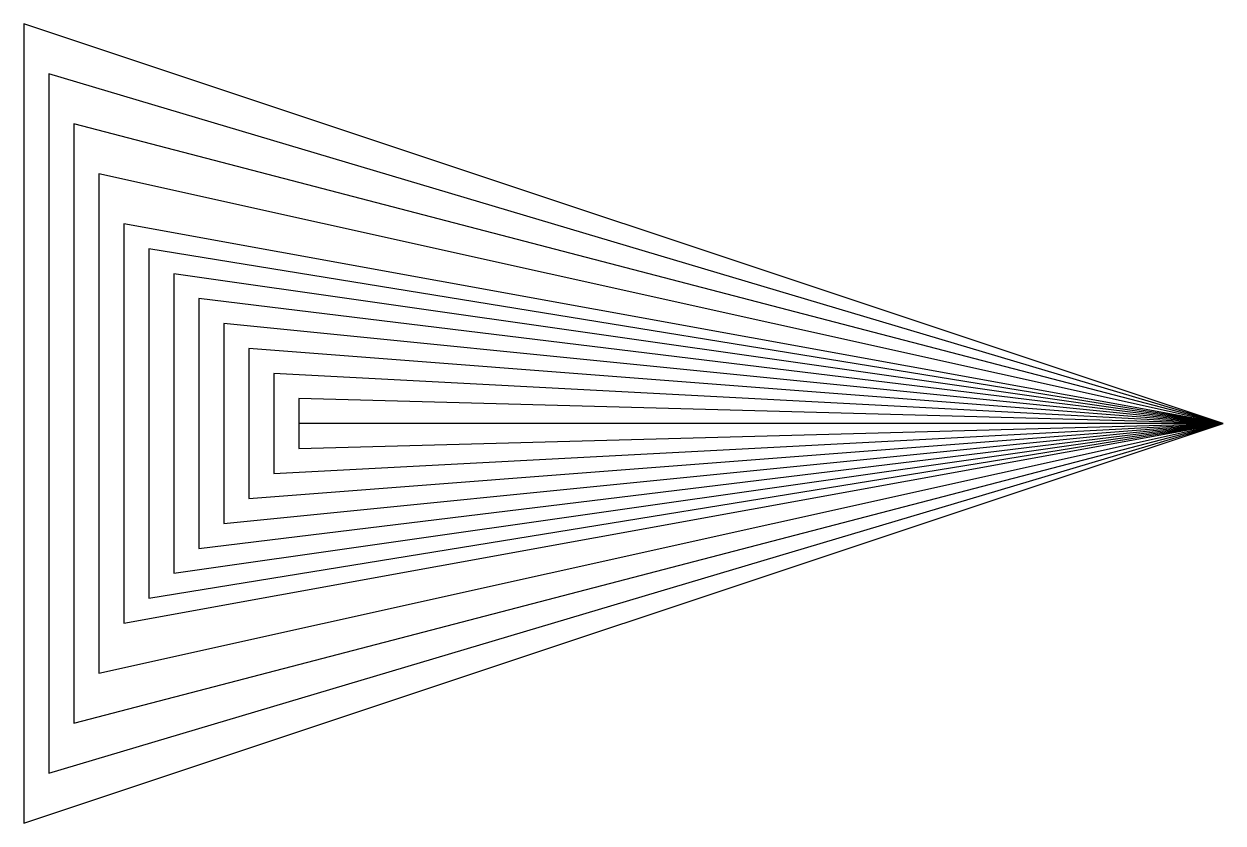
# Model space of a CAD drawing. Header units: metres. Extents: x -0.0938 to 0, y -0.0312 to 0.0313.
import ezdxf

# ---------------------------------------------------------------- set-up
doc = ezdxf.new("R2010")
doc.units = ezdxf.units.M

# ---------------------------------------------------------------- blocks, each defined once
blk = doc.blocks.new('A3')
at = {"layer": 'GRA', "color": 7, "linetype": 'Continuous'}
blk.add_lwpolyline([(0, 0), (-0.09375, 0.03125), (-0.09375, -0.03125), (0, 0), (-0.091797, 0.027344), (-0.091797, -0.027344), (0, 0), (-0.089844, 0.023438), (-0.089844, -0.023438), (0, 0), (-0.087891, 0.019532), (-0.087891, -0.019531), (0, 0), (-0.085938, 0.015625), (-0.085938, -0.015625), (0, 0), (-0.083985, 0.013672), (-0.083985, -0.013672), (0, 0), (-0.082032, 0.011719), (-0.082031, -0.011719), (0, 0), (-0.080078, 0.009766), (-0.080078, -0.009766), (0, 0), (-0.078125, 0.007812), (-0.078125, -0.007812), (0, 0), (-0.076172, 0.005859), (-0.076172, -0.005859), (0, 0), (-0.074219, 0.003906), (-0.074219, -0.003906), (0, 0), (-0.072266, 0.001953), (-0.072266, -0.001953), (0, 0), (-0.072266, 0)], dxfattribs=at)

msp = doc.modelspace()

# ---------------------------------------------------------------- block references
msp.add_blockref('A3', (0, 0))

doc.saveas('drawing.dxf')
